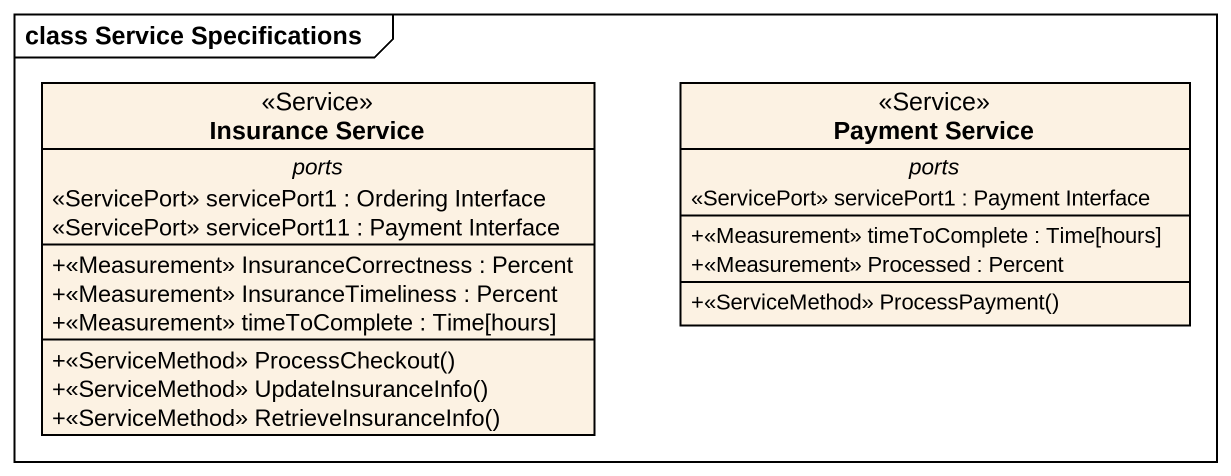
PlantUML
@startuml
mainframe class Service Specifications
hide circle
hide empty members
skinparam classAttributeIconSize 0
class "Insurance Service" as Insurance_Service <<Service>> {
  -- ports --
  <<ServicePort>> servicePort1 : Ordering Interface
  <<ServicePort>> servicePort11 : Payment Interface
  --
  +<<Measurement>> InsuranceCorrectness : Percent
  +<<Measurement>> InsuranceTimeliness : Percent
  +<<Measurement>> timeToComplete : Time[hours]
  --
  +<<ServiceMethod>> ProcessCheckout()
  +<<ServiceMethod>> UpdateInsuranceInfo()
  +<<ServiceMethod>> RetrieveInsuranceInfo()
}
class "Payment Service" as Payment_Service <<Service>> {
  -- ports --
  <<ServicePort>> servicePort1 : Payment Interface
  --
  +<<Measurement>> timeToComplete : Time[hours]
  +<<Measurement>> Processed : Percent
  --
  +<<ServiceMethod>> ProcessPayment()
}
@enduml
